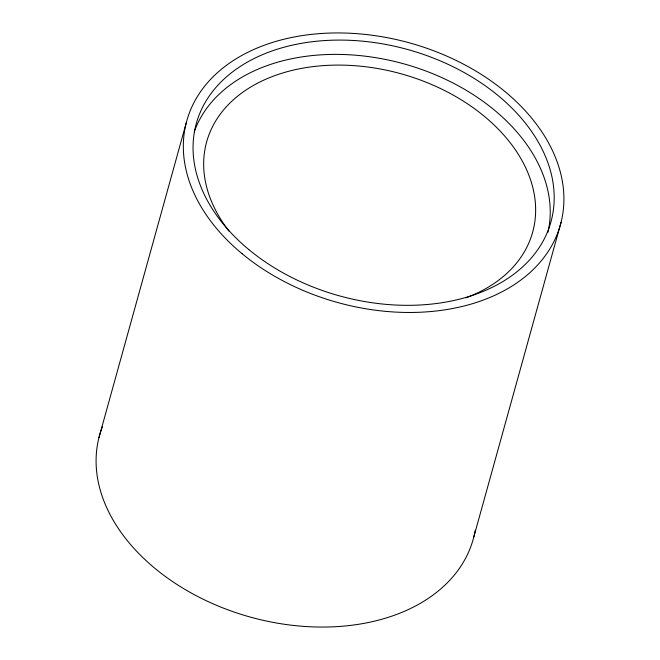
<?xml version="1.0" encoding="UTF-8"?>
<svg xmlns="http://www.w3.org/2000/svg" width="660" height="660" viewBox="0 0 660 660"><rect width="100%" height="100%" fill="white"/><g stroke="black" fill="none" stroke-linecap="round" stroke-linejoin="round"><path stroke-width="0.99" d="M98.95 437.63L186.194 123.04M473.806 536.959L561.049 222.37M475.241 530.244A193.916 134.706 15.5 0 1 252.805 617.76A193.916 134.706 15.5 0 1 101.178 430.122M101.5 429.198A193.916 134.706 15.5 0 1 102.531 426.434M228.962 231.066A169.142 117.496 15.5 0 1 278.842 74.217A169.142 117.496 15.5 0 1 506.789 138.517A169.142 117.496 15.5 0 1 465.861 297.883M194.221 131.876A184.008 127.817 15.5 0 1 405.388 64.276A184.008 127.817 15.5 0 1 547.948 232.32M242.137 253.745A193.916 134.706 15.5 0 0 558.5 230.802A193.916 134.706 15.5 0 0 320.224 33.569A193.916 134.706 15.5 0 0 242.137 253.745M248.861 249.604A184.008 127.817 15.5 0 0 549.054 227.84A184.008 127.817 15.5 0 0 322.954 40.681A184.008 127.817 15.5 0 0 248.861 249.604"/></g></svg>
